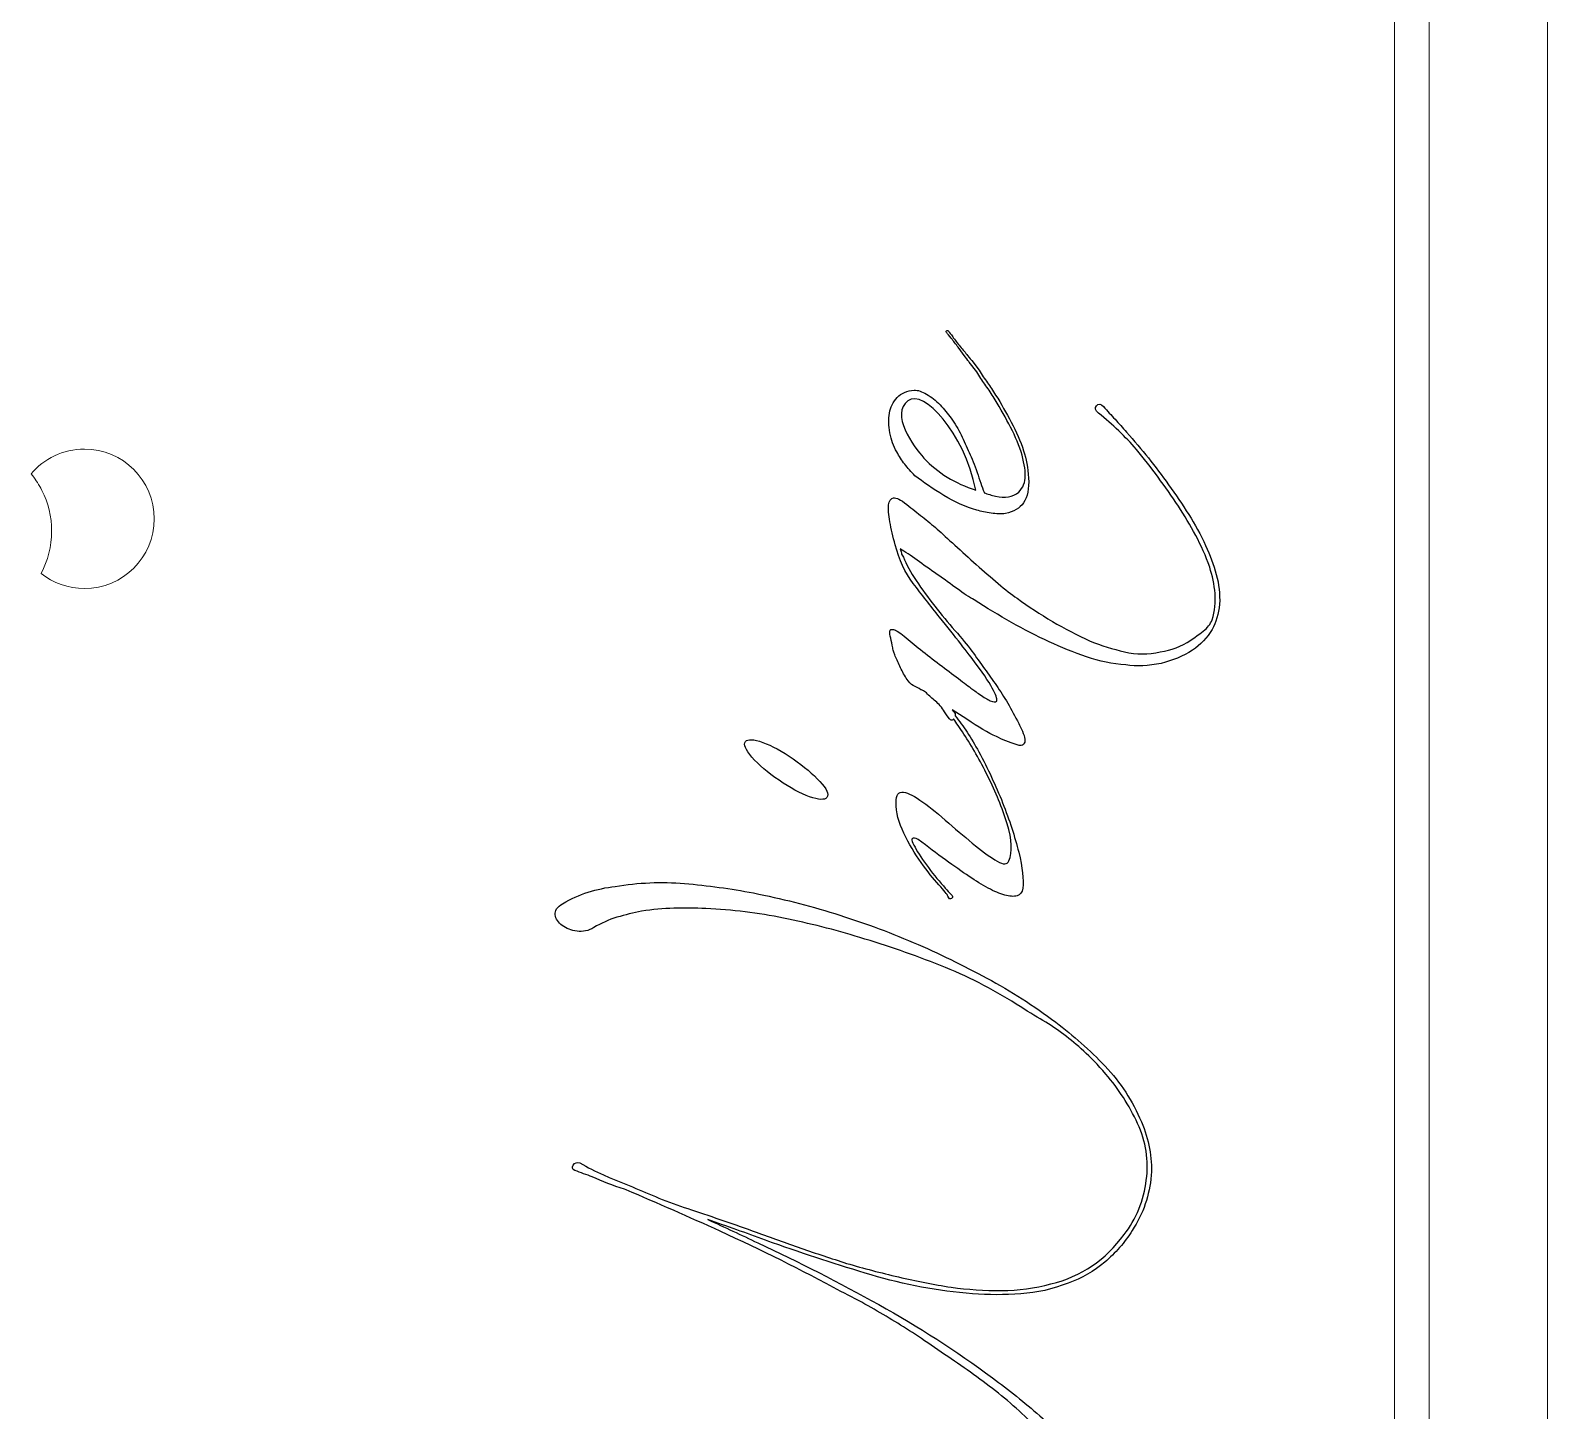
# Model space of a CAD drawing. Header units: millimetres. Extents: x -424 to 424, y -273 to 270.
# Drawn here: x 293.9 to 424, y -34.2 to 84.2 of the extents above; entities that cross this region are included whole.
import ezdxf

# ---------------------------------------------------------------- set-up
doc = ezdxf.new("R2010")
doc.units = ezdxf.units.MM
doc.header["$MEASUREMENT"] = 0
doc.layers.add('Camada 1', color=7, linetype='Continuous')

msp = doc.modelspace()

# ---------------------------------------------------------------- linework, layer by layer
at = {"layer": 'Camada 1', "color": 250, "lineweight": 20}
for points, knots in [([(346.7743, -273), (346.7743, -273), (383.8854, -273), (383.8854, -273), (383.8854, -273), (383.8854, -273), (383.8854, -270), (383.8854, -270), (383.8854, -270), (383.8854, -270), (423.9996, -270), (423.9996, -270), (423.9996, -270), (423.9996, -270), (423.9996, -255), (423.9996, -255), (423.9996, -255), (423.9996, -255), (420.9998, -255), (420.9998, -255), (420.9998, -255), (420.9998, -255), (420.9998, -211), (420.9998, -211), (420.9998, -211), (420.9998, -211), (423.9996, -211), (423.9996, -211), (423.9996, -211), (423.9996, -211), (423.9996, -196), (423.9996, -196), (423.9996, -196), (423.9996, -185.5718), (423.9996, -174.9282), (423.9996, -164.5), (423.9996, -164.5), (423.9996, -43.1748), (424, -14.0972), (424, 115.5001), (424, 115.5001), (424, 115.5001), (84, 115.5001), (84, 115.5001), (84, 115.5001), (84, -14.2483), (84, -42.8613), (84, -164.5), (84, -164.5), (84, -174.9282), (84, -185.5718), (84, -196), (84, -196), (84, -196), (84, -211), (84, -211), (84, -211), (84, -211), (86.9998, -211), (86.9998, -211), (86.9998, -211), (86.9998, -211), (86.9998, -255), (86.9998, -255), (86.9998, -255), (86.9998, -255), (84, -255), (84, -255), (84, -255), (84, -255), (84, -270), (84, -270), (84, -270), (84, -270), (124.1143, -270), (124.1143, -270), (124.1143, -270), (124.1143, -270), (124.1143, -273), (124.1143, -273), (124.1143, -273), (124.1143, -273), (161.2254, -273), (161.2254, -273), (161.2254, -273), (161.2254, -273), (161.2254, -270), (161.2254, -270), (161.2254, -270), (161.2254, -270), (198.3343, -270), (198.3343, -270), (198.3343, -270), (198.3343, -270), (198.3343, -273), (198.3343, -273), (198.3343, -273), (198.3343, -273), (235.4454, -273), (235.4454, -273), (235.4454, -273), (235.4454, -273), (235.4454, -270), (235.4454, -270), (235.4454, -270), (235.4454, -270), (272.5543, -270), (272.5543, -270), (272.5543, -270), (272.5543, -270), (272.5543, -273), (272.5543, -273), (272.5543, -273), (272.5543, -273), (309.6654, -273), (309.6654, -273), (309.6654, -273), (309.6654, -273), (309.6654, -270), (309.6654, -270), (309.6654, -270), (309.6654, -270), (346.7743, -270), (346.7743, -270), (346.7743, -270), (346.7743, -270), (346.7743, -273), (346.7743, -273)], [0, 0, 0, 0, 0.03030303, 0.03030303, 0.03030303, 0.03030303, 0.06060606, 0.06060606, 0.06060606, 0.06060606, 0.09090909, 0.09090909, 0.09090909, 0.09090909, 0.12121212, 0.12121212, 0.12121212, 0.12121212, 0.15151515, 0.15151515, 0.15151515, 0.15151515, 0.18181818, 0.18181818, 0.18181818, 0.18181818, 0.21212121, 0.21212121, 0.21212121, 0.21212121, 0.24242424, 0.24242424, 0.24242424, 0.24242424, 0.27272727, 0.27272727, 0.27272727, 0.27272727, 0.3030303, 0.3030303, 0.3030303, 0.3030303, 0.33333333, 0.33333333, 0.33333333, 0.33333333, 0.36363636, 0.36363636, 0.36363636, 0.36363636, 0.39393939, 0.39393939, 0.39393939, 0.39393939, 0.42424242, 0.42424242, 0.42424242, 0.42424242, 0.45454545, 0.45454545, 0.45454545, 0.45454545, 0.48484848, 0.48484848, 0.48484848, 0.48484848, 0.51515152, 0.51515152, 0.51515152, 0.51515152, 0.54545455, 0.54545455, 0.54545455, 0.54545455, 0.57575758, 0.57575758, 0.57575758, 0.57575758, 0.60606061, 0.60606061, 0.60606061, 0.60606061, 0.63636364, 0.63636364, 0.63636364, 0.63636364, 0.66666667, 0.66666667, 0.66666667, 0.66666667, 0.6969697, 0.6969697, 0.6969697, 0.6969697, 0.72727273, 0.72727273, 0.72727273, 0.72727273, 0.75757576, 0.75757576, 0.75757576, 0.75757576, 0.78787879, 0.78787879, 0.78787879, 0.78787879, 0.81818182, 0.81818182, 0.81818182, 0.81818182, 0.84848485, 0.84848485, 0.84848485, 0.84848485, 0.87878788, 0.87878788, 0.87878788, 0.87878788, 0.90909091, 0.90909091, 0.90909091, 0.90909091, 0.93939394, 0.93939394, 0.93939394, 0.93939394, 1, 1, 1, 1]), ([(304.4876, 42.2608), (304.4876, 45.5637), (301.8012, 48.2487), (298.5029, 48.2487), (298.5029, 48.2487), (296.6635, 48.2487), (295.0227, 47.4177), (293.9292, 46.1173), (293.9292, 46.1173), (294.2381, 45.7318), (294.5185, 45.3215), (294.7508, 44.8842), (294.7508, 44.8842), (294.7508, 44.8842), (294.8537, 44.6906), (294.8537, 44.6906), (294.8537, 44.6906), (295.4049, 43.6528), (295.6841, 42.4591), (295.6841, 41.2057), (295.6841, 41.2057), (295.6841, 39.8967), (295.3608, 38.6636), (294.7772, 37.584), (294.7772, 37.584), (295.8018, 36.7634), (297.097, 36.2796), (298.5029, 36.2796), (298.5029, 36.2796), (301.8012, 36.2796), (304.4876, 38.9622), (304.4876, 42.2608)], [0, 0, 0, 0, 0.11111111, 0.11111111, 0.11111111, 0.11111111, 0.22222222, 0.22222222, 0.22222222, 0.22222222, 0.33333333, 0.33333333, 0.33333333, 0.33333333, 0.44444444, 0.44444444, 0.44444444, 0.44444444, 0.55555556, 0.55555556, 0.55555556, 0.55555556, 0.66666667, 0.66666667, 0.66666667, 0.66666667, 0.77777778, 0.77777778, 0.77777778, 0.77777778, 1, 1, 1, 1])]:
    msp.add_open_spline(points, degree=3, knots=knots, dxfattribs=at)
at = {"layer": 'Camada 1', "color": 240, "lineweight": 20}
for points, knots in [([(305.75, 105.3501), (305.75, 105.3501), (406.3515, 105.3501), (406.3515, 105.3501), (406.3515, 105.3501), (406.432, 101.2426), (409.7425, 97.9321), (413.85, 97.8516), (413.85, 97.8516), (413.85, 97.8516), (413.85, -146.8514), (413.85, -146.8514), (413.85, -146.8514), (409.7425, -146.9319), (406.432, -150.2424), (406.3515, -154.3499), (406.3515, -154.3499), (406.3515, -154.3499), (101.6485, -154.3499), (101.6485, -154.3499), (101.6485, -154.3499), (101.568, -150.2424), (98.2575, -146.9319), (94.15, -146.8514), (94.15, -146.8514), (94.15, -146.8514), (94.15, 97.8516), (94.15, 97.8516), (94.15, 97.8516), (98.2575, 97.9321), (101.568, 101.2426), (101.6485, 105.3501), (101.6485, 105.3501), (101.6485, 105.3501), (172.25, 105.3501), (172.25, 105.3501)], [0, 0, 0, 0, 0.1, 0.1, 0.1, 0.1, 0.2, 0.2, 0.2, 0.2, 0.3, 0.3, 0.3, 0.3, 0.4, 0.4, 0.4, 0.4, 0.5, 0.5, 0.5, 0.5, 0.6, 0.6, 0.6, 0.6, 0.7, 0.7, 0.7, 0.7, 0.8, 0.8, 0.8, 0.8, 1, 1, 1, 1]), ([(410.85, 95.3266), (410.85, 95.3266), (410.85, -144.3264), (410.85, -144.3264), (410.85, -144.3264), (407.4936, -145.3656), (404.8657, -147.9935), (403.8265, -151.3499), (403.8265, -151.3499), (403.8265, -151.3499), (104.1735, -151.3499), (104.1735, -151.3499), (104.1735, -151.3499), (103.1343, -147.9935), (100.5064, -145.3656), (97.15, -144.3264), (97.15, -144.3264), (97.15, -144.3264), (97.15, 95.3266), (97.15, 95.3266), (97.15, 95.3266), (100.5064, 96.3658), (103.1343, 98.9937), (104.1735, 102.3501), (104.1735, 102.3501), (104.1735, 102.3501), (403.8265, 102.3501), (403.8265, 102.3501), (403.8265, 102.3501), (404.8657, 98.9937), (407.4936, 96.3658), (410.85, 95.3266)], [0, 0, 0, 0, 0.11111111, 0.11111111, 0.11111111, 0.11111111, 0.22222222, 0.22222222, 0.22222222, 0.22222222, 0.33333333, 0.33333333, 0.33333333, 0.33333333, 0.44444444, 0.44444444, 0.44444444, 0.44444444, 0.55555556, 0.55555556, 0.55555556, 0.55555556, 0.66666667, 0.66666667, 0.66666667, 0.66666667, 0.77777778, 0.77777778, 0.77777778, 0.77777778, 1, 1, 1, 1])]:
    msp.add_open_spline(points, degree=3, knots=knots, dxfattribs=at)
at = {"layer": 'Camada 1', "color": 114}
for points, knots in [([(371.8868, 52.0359), (371.5338, 52.4124), (371.1454, 52.7185), (370.7217, 52.9538), (370.7217, 52.9538), (370.3452, 53.1892), (369.9921, 53.3069), (369.6627, 53.3069), (369.6627, 53.3069), (369.0507, 53.2598), (368.5682, 53.0479), (368.2152, 52.6714), (368.2152, 52.6714), (367.8622, 52.2947), (367.6386, 51.8476), (367.5444, 51.3298), (367.5444, 51.3298), (367.4502, 50.8119), (367.462, 50.2471), (367.5797, 49.6352), (367.5797, 49.6352), (367.6974, 49.0232), (367.8974, 48.4819), (368.1799, 48.0112), (368.1799, 48.0112), (368.3682, 47.6346), (368.5917, 47.2816), (368.8506, 46.952), (368.8506, 46.952), (369.1096, 46.6226), (369.4037, 46.2931), (369.7333, 45.9636), (369.7333, 45.9636), (370.4394, 45.3987), (371.2631, 44.8339), (372.2045, 44.269), (372.2045, 44.269), (373.1459, 43.7042), (374.0874, 43.2805), (375.0288, 42.9981), (375.0288, 42.9981), (375.4054, 42.9039), (375.8173, 42.8215), (376.2644, 42.7509), (376.2644, 42.7509), (376.7117, 42.6803), (377.1235, 42.6685), (377.5002, 42.7156), (377.5002, 42.7156), (378.2061, 42.8569), (378.724, 43.1628), (379.0535, 43.6336), (379.0535, 43.6336), (379.383, 44.1513), (379.5242, 44.8574), (379.4771, 45.7517), (379.4771, 45.7517), (379.4301, 46.6461), (379.2889, 47.4228), (379.0535, 48.0819), (379.0535, 48.0819), (378.7711, 48.9291), (378.418, 49.7529), (377.9944, 50.5531), (377.9944, 50.5531), (377.5707, 51.3534), (377.1235, 52.13), (376.6528, 52.8831), (376.6528, 52.8831), (376.4174, 53.2598), (376.1821, 53.6128), (375.9467, 53.9423), (375.9467, 53.9423), (375.7113, 54.2718), (375.4761, 54.6249), (375.2407, 55.0014), (375.2407, 55.0014), (375.2407, 55.0014), (374.6052, 55.8487), (374.6052, 55.8487), (374.6052, 55.8487), (374.5581, 55.8958), (374.4404, 56.0369), (374.2522, 56.2723), (374.2522, 56.2723), (374.0639, 56.5077), (373.852, 56.7666), (373.6167, 57.0491), (373.6167, 57.0491), (373.3813, 57.3314), (373.1695, 57.6021), (372.9813, 57.861), (372.9813, 57.861), (372.7929, 58.1199), (372.6752, 58.2729), (372.6282, 58.32), (372.6282, 58.32), (372.5811, 58.4142), (372.5222, 58.4377), (372.4516, 58.3906), (372.4516, 58.3906), (372.3811, 58.3435), (372.3928, 58.2729), (372.4869, 58.1788), (372.4869, 58.1788), (372.534, 58.1317), (372.6517, 57.9904), (372.84, 57.7551), (372.84, 57.7551), (373.0282, 57.5197), (373.2283, 57.2608), (373.4402, 56.9784), (373.4402, 56.9784), (373.4402, 56.9784), (374.0403, 56.1664), (374.0403, 56.1664), (374.0403, 56.1664), (374.2287, 55.9076), (374.3462, 55.7546), (374.3933, 55.7075), (374.3933, 55.7075), (374.3933, 55.7075), (375.0288, 54.8602), (375.0288, 54.8602), (375.0288, 54.8602), (375.2642, 54.4836), (375.4996, 54.1305), (375.7349, 53.8011), (375.7349, 53.8011), (375.9703, 53.4715), (376.2057, 53.1185), (376.441, 52.7419), (376.441, 52.7419), (376.9117, 51.9888), (377.3589, 51.2121), (377.7825, 50.4119), (377.7825, 50.4119), (378.2061, 49.6116), (378.5592, 48.8115), (378.8416, 48.0112), (378.8416, 48.0112), (379.077, 47.211), (379.1947, 46.5284), (379.1947, 45.9636), (379.1947, 45.9636), (379.1947, 45.3987), (379.0064, 44.928), (378.6299, 44.5514), (378.6299, 44.5514), (378.1121, 44.1278), (377.4531, 44.0101), (376.6528, 44.1984), (376.6528, 44.1984), (376.3093, 44.2793), (375.9788, 44.3818), (375.6612, 44.506), (375.6612, 44.506), (375.6612, 44.506), (375.6643, 44.5514), (375.6643, 44.5514), (375.6643, 44.5514), (375.4761, 45.0221), (375.276, 45.5871), (375.0641, 46.2461), (375.0641, 46.2461), (374.8524, 46.9051), (374.6287, 47.4699), (374.3933, 47.9406), (374.3933, 47.9406), (374.158, 48.4584), (373.9226, 48.9644), (373.6872, 49.4587), (373.6872, 49.4587), (373.4519, 49.953), (373.1695, 50.4354), (372.84, 50.9061), (372.84, 50.9061), (372.5575, 51.2827), (372.2399, 51.6593), (371.8868, 52.0359)], [0, 0, 0, 0, 0.02173913, 0.02173913, 0.02173913, 0.02173913, 0.04347826, 0.04347826, 0.04347826, 0.04347826, 0.06521739, 0.06521739, 0.06521739, 0.06521739, 0.08695652, 0.08695652, 0.08695652, 0.08695652, 0.10869565, 0.10869565, 0.10869565, 0.10869565, 0.13043478, 0.13043478, 0.13043478, 0.13043478, 0.15217391, 0.15217391, 0.15217391, 0.15217391, 0.17391304, 0.17391304, 0.17391304, 0.17391304, 0.19565217, 0.19565217, 0.19565217, 0.19565217, 0.2173913, 0.2173913, 0.2173913, 0.2173913, 0.23913043, 0.23913043, 0.23913043, 0.23913043, 0.26086957, 0.26086957, 0.26086957, 0.26086957, 0.2826087, 0.2826087, 0.2826087, 0.2826087, 0.30434783, 0.30434783, 0.30434783, 0.30434783, 0.32608696, 0.32608696, 0.32608696, 0.32608696, 0.34782609, 0.34782609, 0.34782609, 0.34782609, 0.36956522, 0.36956522, 0.36956522, 0.36956522, 0.39130435, 0.39130435, 0.39130435, 0.39130435, 0.41304348, 0.41304348, 0.41304348, 0.41304348, 0.43478261, 0.43478261, 0.43478261, 0.43478261, 0.45652174, 0.45652174, 0.45652174, 0.45652174, 0.47826087, 0.47826087, 0.47826087, 0.47826087, 0.5, 0.5, 0.5, 0.5, 0.52173913, 0.52173913, 0.52173913, 0.52173913, 0.54347826, 0.54347826, 0.54347826, 0.54347826, 0.56521739, 0.56521739, 0.56521739, 0.56521739, 0.58695652, 0.58695652, 0.58695652, 0.58695652, 0.60869565, 0.60869565, 0.60869565, 0.60869565, 0.63043478, 0.63043478, 0.63043478, 0.63043478, 0.65217391, 0.65217391, 0.65217391, 0.65217391, 0.67391304, 0.67391304, 0.67391304, 0.67391304, 0.69565217, 0.69565217, 0.69565217, 0.69565217, 0.7173913, 0.7173913, 0.7173913, 0.7173913, 0.73913043, 0.73913043, 0.73913043, 0.73913043, 0.76086957, 0.76086957, 0.76086957, 0.76086957, 0.7826087, 0.7826087, 0.7826087, 0.7826087, 0.80434783, 0.80434783, 0.80434783, 0.80434783, 0.82608696, 0.82608696, 0.82608696, 0.82608696, 0.84782609, 0.84782609, 0.84782609, 0.84782609, 0.86956522, 0.86956522, 0.86956522, 0.86956522, 0.89130435, 0.89130435, 0.89130435, 0.89130435, 0.91304348, 0.91304348, 0.91304348, 0.91304348, 0.93478261, 0.93478261, 0.93478261, 0.93478261, 0.95652174, 0.95652174, 0.95652174, 0.95652174, 1, 1, 1, 1]), ([(374.9643, 44.7244), (373.1526, 45.3003), (371.6639, 46.2186), (370.4982, 47.4792), (370.4982, 47.4792), (369.5704, 48.4826), (367.6072, 51.2755), (369.1277, 52.3923), (369.1277, 52.3923), (370.4879, 53.3911), (373.9052, 49.7334), (374.9643, 44.7244)], [0, 0, 0, 0, 0.25, 0.25, 0.25, 0.25, 0.5, 0.5, 0.5, 0.5, 1, 1, 1, 1]), ([(372.6282, 16.167), (371.8279, 16.8731), (371.0866, 17.4733), (370.4041, 17.9675), (370.4041, 17.9675), (369.7215, 18.4618), (369.1684, 18.7442), (368.7447, 18.8148), (368.7447, 18.8148), (368.3211, 18.8854), (368.1092, 18.5912), (368.1092, 17.9322), (368.1092, 17.9322), (368.1092, 17.085), (368.3329, 16.2023), (368.78, 15.2845), (368.78, 15.2845), (369.2272, 14.3665), (369.7215, 13.531), (370.2628, 12.7778), (370.2628, 12.7778), (370.8041, 12.0247), (371.3101, 11.3893), (371.7808, 10.8714), (371.7808, 10.8714), (372.2516, 10.3536), (372.5105, 10.0242), (372.5575, 9.8829), (372.5575, 9.8829), (372.6517, 9.6475), (372.7576, 9.5887), (372.8753, 9.7064), (372.8753, 9.7064), (372.993, 9.8241), (372.9813, 9.93), (372.84, 10.0242), (372.84, 10.0242), (372.7929, 10.0712), (372.5105, 10.3889), (371.9927, 10.9773), (371.9927, 10.9773), (371.4749, 11.5657), (370.9925, 12.1776), (370.5452, 12.8131), (370.5452, 12.8131), (370.098, 13.4486), (369.7686, 13.99), (369.5567, 14.4371), (369.5567, 14.4371), (369.3449, 14.8843), (369.4979, 14.9902), (370.0157, 14.7548), (370.0157, 14.7548), (371.6632, 13.4839), (373.1224, 12.4248), (374.3933, 11.5775), (374.3933, 11.5775), (374.9582, 11.2009), (375.4996, 10.8714), (376.0174, 10.589), (376.0174, 10.589), (376.5351, 10.3065), (377.0058, 10.1066), (377.4295, 9.9889), (377.4295, 9.9889), (377.8532, 9.8712), (378.2061, 9.8476), (378.4886, 9.9182), (378.4886, 9.9182), (378.7711, 9.9889), (378.9358, 10.2124), (378.9829, 10.589), (378.9829, 10.589), (379.077, 11.2951), (378.9593, 12.3189), (378.6299, 13.6604), (378.6299, 13.6604), (378.3003, 15.002), (377.8414, 16.4142), (377.253, 17.897), (377.253, 17.897), (376.6646, 19.3797), (375.9821, 20.8389), (375.2053, 22.2746), (375.2053, 22.2746), (374.5549, 23.4768), (373.8797, 24.5059), (373.1798, 25.3616), (373.1798, 25.3616), (373.1886, 25.4203), (373.193, 25.4858), (373.193, 25.5578), (373.193, 25.5578), (373.193, 25.5578), (372.938, 25.8877), (372.938, 25.8877), (372.938, 25.8877), (372.938, 25.8877), (374.1816, 25.0636), (374.1816, 25.0636), (374.1816, 25.0636), (375.17, 24.4046), (376.0174, 23.9103), (376.7235, 23.5808), (376.7235, 23.5808), (377.1941, 23.3455), (377.7825, 23.1101), (378.4886, 22.8748), (378.4886, 22.8748), (378.7711, 22.7806), (378.9593, 22.7924), (379.0535, 22.91), (379.0535, 22.91), (379.1476, 23.0277), (379.1829, 23.1807), (379.1594, 23.369), (379.1594, 23.369), (379.1359, 23.5572), (379.0652, 23.7809), (378.9475, 24.0398), (378.9475, 24.0398), (378.8298, 24.2986), (378.724, 24.5223), (378.6299, 24.7106), (378.6299, 24.7106), (378.0179, 25.9345), (377.3825, 27.0171), (376.7235, 27.9586), (376.7235, 27.9586), (376.0644, 28.8999), (375.3584, 29.8885), (374.6052, 30.9241), (374.6052, 30.9241), (374.2287, 31.4418), (373.7461, 32.0302), (373.1577, 32.6892), (373.1577, 32.6892), (372.5693, 33.3482), (371.9927, 34.0426), (371.4278, 34.7722), (371.4278, 34.7722), (370.863, 35.5018), (370.3334, 36.2314), (369.8391, 36.9611), (369.8391, 36.9611), (369.3449, 37.6906), (368.9801, 38.3614), (368.7447, 38.9733), (368.7447, 38.9733), (368.6506, 39.0675), (368.5917, 39.1852), (368.5682, 39.3264), (368.5682, 39.3264), (368.5446, 39.4676), (368.5094, 39.5852), (368.4623, 39.6794), (368.4623, 39.6794), (368.886, 39.4441), (369.3684, 39.1263), (369.9097, 38.7262), (369.9097, 38.7262), (370.4511, 38.3261), (371.0278, 37.9142), (371.6397, 37.4906), (371.6397, 37.4906), (372.2516, 37.0669), (372.8282, 36.6551), (373.3696, 36.255), (373.3696, 36.255), (373.9109, 35.8548), (374.3933, 35.5371), (374.817, 35.3017), (374.817, 35.3017), (376.9352, 33.9366), (379.077, 32.7363), (381.2424, 31.7008), (381.2424, 31.7008), (382.2779, 31.23), (383.3488, 30.8064), (384.455, 30.4298), (384.455, 30.4298), (385.5612, 30.0532), (386.6791, 29.8179), (387.8088, 29.7237), (387.8088, 29.7237), (388.7503, 29.5825), (389.7623, 29.6296), (390.845, 29.865), (390.845, 29.865), (391.8335, 30.1003), (392.7279, 30.4769), (393.5282, 30.9947), (393.5282, 30.9947), (394.2341, 31.4654), (394.7991, 32.0538), (395.2227, 32.7598), (395.2227, 32.7598), (395.5522, 33.3718), (395.764, 34.1014), (395.8582, 34.9487), (395.8582, 34.9487), (395.9053, 35.796), (395.8111, 36.6433), (395.5757, 37.4906), (395.5757, 37.4906), (395.3404, 38.3378), (395.0344, 39.1616), (394.6579, 39.9619), (394.6579, 39.9619), (394.2341, 40.9033), (393.7517, 41.7977), (393.2104, 42.645), (393.2104, 42.645), (392.6691, 43.4922), (392.0924, 44.3395), (391.4805, 45.1869), (391.4805, 45.1869), (390.9157, 45.9871), (390.339, 46.752), (389.7505, 47.4816), (389.7505, 47.4816), (389.1621, 48.2112), (388.5384, 48.9526), (387.8794, 49.7058), (387.8794, 49.7058), (387.55, 50.0823), (387.2204, 50.4472), (386.891, 50.8002), (386.891, 50.8002), (386.5614, 51.1532), (386.232, 51.518), (385.9024, 51.8946), (385.9024, 51.8946), (385.6671, 52.13), (385.467, 52.1535), (385.3022, 51.9652), (385.3022, 51.9652), (385.1376, 51.7769), (385.1964, 51.5651), (385.4788, 51.3297), (385.4788, 51.3297), (386.7027, 50.3413), (387.7854, 49.3056), (388.7268, 48.223), (388.7268, 48.223), (389.9977, 46.6696), (391.198, 45.0456), (392.3277, 43.3511), (392.3277, 43.3511), (392.8456, 42.5508), (393.3398, 41.7153), (393.8105, 40.8445), (393.8105, 40.8445), (394.2812, 39.9736), (394.6814, 39.0675), (395.0108, 38.1261), (395.0108, 38.1261), (395.2462, 37.3729), (395.3993, 36.6197), (395.4699, 35.8666), (395.4699, 35.8666), (395.5404, 35.1134), (395.4581, 34.3603), (395.2227, 33.6072), (395.2227, 33.6072), (395.0815, 33.2305), (394.8226, 32.9011), (394.446, 32.6186), (394.446, 32.6186), (394.0695, 32.3362), (393.7164, 32.0773), (393.3869, 31.842), (393.3869, 31.842), (392.5867, 31.3241), (391.7158, 30.9947), (390.7744, 30.8534), (390.7744, 30.8534), (389.7388, 30.618), (388.715, 30.618), (387.703, 30.8534), (387.703, 30.8534), (386.6909, 31.0888), (385.7142, 31.3947), (384.7727, 31.7714), (384.7727, 31.7714), (383.643, 32.2892), (382.5604, 32.854), (381.5247, 33.4659), (381.5247, 33.4659), (380.4892, 34.0779), (379.4771, 34.7369), (378.4886, 35.443), (378.4886, 35.443), (378.0179, 35.7724), (377.4766, 36.1961), (376.8647, 36.7139), (376.8647, 36.7139), (376.2527, 37.2317), (375.629, 37.773), (374.9935, 38.3378), (374.9935, 38.3378), (374.358, 38.9028), (373.7461, 39.4559), (373.1577, 39.9972), (373.1577, 39.9972), (372.5693, 40.5385), (372.0633, 40.9974), (371.6397, 41.3741), (371.6397, 41.3741), (371.216, 41.7506), (370.7924, 42.1037), (370.3688, 42.4331), (370.3688, 42.4331), (369.945, 42.7627), (369.4979, 43.1157), (369.0272, 43.4922), (369.0272, 43.4922), (368.5094, 43.9159), (368.1328, 44.1041), (367.8974, 44.0572), (367.8974, 44.0572), (367.6621, 44.0101), (367.5209, 43.81), (367.4738, 43.4569), (367.4738, 43.4569), (367.4267, 43.1039), (367.462, 42.6215), (367.5797, 42.0095), (367.5797, 42.0095), (367.6974, 41.3976), (367.8504, 40.7386), (368.0386, 40.0325), (368.0386, 40.0325), (368.3682, 38.7616), (368.886, 37.6553), (369.592, 36.7139), (369.592, 36.7139), (370.2981, 35.7724), (371.0513, 34.8075), (371.8514, 33.8189), (371.8514, 33.8189), (373.2165, 32.1244), (374.264, 30.7828), (374.9935, 29.7944), (374.9935, 29.7944), (375.7231, 28.8058), (376.2175, 28.0526), (376.4763, 27.5348), (376.4763, 27.5348), (376.7352, 27.0171), (376.8176, 26.7112), (376.7235, 26.617), (376.7235, 26.617), (376.6293, 26.5228), (376.4527, 26.5346), (376.1939, 26.6523), (376.1939, 26.6523), (375.935, 26.7699), (375.6407, 26.9465), (375.3113, 27.1819), (375.3113, 27.1819), (374.9817, 27.4171), (374.7229, 27.6055), (374.5346, 27.7467), (374.5346, 27.7467), (374.2051, 27.9821), (373.7814, 28.2998), (373.2636, 28.6999), (373.2636, 28.6999), (372.7459, 29.1), (372.2045, 29.5119), (371.6397, 29.9356), (371.6397, 29.9356), (371.0748, 30.3592), (370.5334, 30.7828), (370.0157, 31.2065), (370.0157, 31.2065), (370.0157, 31.2065), (368.8153, 32.195), (368.8153, 32.195), (368.8153, 32.195), (368.3917, 32.5244), (368.0857, 32.7128), (367.8974, 32.7598), (367.8974, 32.7598), (367.7092, 32.8069), (367.6032, 32.7598), (367.5797, 32.6186), (367.5797, 32.6186), (367.5562, 32.4775), (367.5797, 32.2774), (367.6503, 32.0184), (367.6503, 32.0184), (367.7209, 31.7596), (367.7798, 31.4889), (367.8269, 31.2065), (367.8269, 31.2065), (367.8269, 31.1124), (367.8857, 30.9123), (368.0033, 30.6063), (368.0033, 30.6063), (368.121, 30.3004), (368.2623, 29.9708), (368.427, 29.6178), (368.427, 29.6178), (368.5917, 29.2648), (368.78, 28.9235), (368.9919, 28.594), (368.9919, 28.594), (369.2036, 28.2645), (369.4037, 28.0526), (369.592, 27.9586), (369.592, 27.9586), (369.8273, 27.8644), (370.0392, 27.7467), (370.2275, 27.6055), (370.2275, 27.6055), (370.3028, 27.5753), (370.378, 27.5417), (370.4532, 27.5043), (370.4532, 27.5043), (370.4532, 27.5043), (370.7217, 27.3231), (370.7217, 27.3231), (370.7217, 27.3231), (370.9571, 27.0877), (371.216, 26.8523), (371.4985, 26.617), (371.4985, 26.617), (371.7808, 26.3816), (372.0398, 26.0757), (372.2752, 25.6991), (372.2752, 25.6991), (372.5105, 25.3225), (372.6752, 25.0989), (372.7694, 25.0283), (372.7694, 25.0283), (372.8636, 24.9577), (372.9577, 24.9694), (373.0518, 25.0636), (373.0518, 25.0636), (373.0518, 25.0636), (373.0545, 25.0663), (373.0545, 25.0663), (373.0545, 25.0663), (373.2778, 24.7686), (373.5711, 24.344), (373.9344, 23.7926), (373.9344, 23.7926), (374.617, 22.7571), (375.2995, 21.5568), (375.9821, 20.1917), (375.9821, 20.1917), (376.6646, 18.8266), (377.2177, 17.4615), (377.6413, 16.0964), (377.6413, 16.0964), (378.065, 14.7313), (378.1121, 13.6722), (377.7825, 12.919), (377.7825, 12.919), (377.6413, 12.5896), (377.3118, 12.5778), (376.7941, 12.8837), (376.7941, 12.8837), (376.2762, 13.1897), (375.6525, 13.6369), (374.923, 14.2253), (374.923, 14.2253), (374.1933, 14.8137), (373.4284, 15.4609), (372.6282, 16.167)], [0, 0, 0, 0, 0.00840336, 0.00840336, 0.00840336, 0.00840336, 0.01680672, 0.01680672, 0.01680672, 0.01680672, 0.02521008, 0.02521008, 0.02521008, 0.02521008, 0.03361345, 0.03361345, 0.03361345, 0.03361345, 0.04201681, 0.04201681, 0.04201681, 0.04201681, 0.05042017, 0.05042017, 0.05042017, 0.05042017, 0.05882353, 0.05882353, 0.05882353, 0.05882353, 0.06722689, 0.06722689, 0.06722689, 0.06722689, 0.07563025, 0.07563025, 0.07563025, 0.07563025, 0.08403361, 0.08403361, 0.08403361, 0.08403361, 0.09243697, 0.09243697, 0.09243697, 0.09243697, 0.10084034, 0.10084034, 0.10084034, 0.10084034, 0.1092437, 0.1092437, 0.1092437, 0.1092437, 0.11764706, 0.11764706, 0.11764706, 0.11764706, 0.12605042, 0.12605042, 0.12605042, 0.12605042, 0.13445378, 0.13445378, 0.13445378, 0.13445378, 0.14285714, 0.14285714, 0.14285714, 0.14285714, 0.1512605, 0.1512605, 0.1512605, 0.1512605, 0.15966387, 0.15966387, 0.15966387, 0.15966387, 0.16806723, 0.16806723, 0.16806723, 0.16806723, 0.17647059, 0.17647059, 0.17647059, 0.17647059, 0.18487395, 0.18487395, 0.18487395, 0.18487395, 0.19327731, 0.19327731, 0.19327731, 0.19327731, 0.20168067, 0.20168067, 0.20168067, 0.20168067, 0.21008403, 0.21008403, 0.21008403, 0.21008403, 0.21848739, 0.21848739, 0.21848739, 0.21848739, 0.22689076, 0.22689076, 0.22689076, 0.22689076, 0.23529412, 0.23529412, 0.23529412, 0.23529412, 0.24369748, 0.24369748, 0.24369748, 0.24369748, 0.25210084, 0.25210084, 0.25210084, 0.25210084, 0.2605042, 0.2605042, 0.2605042, 0.2605042, 0.26890756, 0.26890756, 0.26890756, 0.26890756, 0.27731092, 0.27731092, 0.27731092, 0.27731092, 0.28571429, 0.28571429, 0.28571429, 0.28571429, 0.29411765, 0.29411765, 0.29411765, 0.29411765, 0.30252101, 0.30252101, 0.30252101, 0.30252101, 0.31092437, 0.31092437, 0.31092437, 0.31092437, 0.31932773, 0.31932773, 0.31932773, 0.31932773, 0.32773109, 0.32773109, 0.32773109, 0.32773109, 0.33613445, 0.33613445, 0.33613445, 0.33613445, 0.34453782, 0.34453782, 0.34453782, 0.34453782, 0.35294118, 0.35294118, 0.35294118, 0.35294118, 0.36134454, 0.36134454, 0.36134454, 0.36134454, 0.3697479, 0.3697479, 0.3697479, 0.3697479, 0.37815126, 0.37815126, 0.37815126, 0.37815126, 0.38655462, 0.38655462, 0.38655462, 0.38655462, 0.39495798, 0.39495798, 0.39495798, 0.39495798, 0.40336134, 0.40336134, 0.40336134, 0.40336134, 0.41176471, 0.41176471, 0.41176471, 0.41176471, 0.42016807, 0.42016807, 0.42016807, 0.42016807, 0.42857143, 0.42857143, 0.42857143, 0.42857143, 0.43697479, 0.43697479, 0.43697479, 0.43697479, 0.44537815, 0.44537815, 0.44537815, 0.44537815, 0.45378151, 0.45378151, 0.45378151, 0.45378151, 0.46218487, 0.46218487, 0.46218487, 0.46218487, 0.47058824, 0.47058824, 0.47058824, 0.47058824, 0.4789916, 0.4789916, 0.4789916, 0.4789916, 0.48739496, 0.48739496, 0.48739496, 0.48739496, 0.49579832, 0.49579832, 0.49579832, 0.49579832, 0.50420168, 0.50420168, 0.50420168, 0.50420168, 0.51260504, 0.51260504, 0.51260504, 0.51260504, 0.5210084, 0.5210084, 0.5210084, 0.5210084, 0.52941176, 0.52941176, 0.52941176, 0.52941176, 0.53781513, 0.53781513, 0.53781513, 0.53781513, 0.54621849, 0.54621849, 0.54621849, 0.54621849, 0.55462185, 0.55462185, 0.55462185, 0.55462185, 0.56302521, 0.56302521, 0.56302521, 0.56302521, 0.57142857, 0.57142857, 0.57142857, 0.57142857, 0.57983193, 0.57983193, 0.57983193, 0.57983193, 0.58823529, 0.58823529, 0.58823529, 0.58823529, 0.59663866, 0.59663866, 0.59663866, 0.59663866, 0.60504202, 0.60504202, 0.60504202, 0.60504202, 0.61344538, 0.61344538, 0.61344538, 0.61344538, 0.62184874, 0.62184874, 0.62184874, 0.62184874, 0.6302521, 0.6302521, 0.6302521, 0.6302521, 0.63865546, 0.63865546, 0.63865546, 0.63865546, 0.64705882, 0.64705882, 0.64705882, 0.64705882, 0.65546218, 0.65546218, 0.65546218, 0.65546218, 0.66386555, 0.66386555, 0.66386555, 0.66386555, 0.67226891, 0.67226891, 0.67226891, 0.67226891, 0.68067227, 0.68067227, 0.68067227, 0.68067227, 0.68907563, 0.68907563, 0.68907563, 0.68907563, 0.69747899, 0.69747899, 0.69747899, 0.69747899, 0.70588235, 0.70588235, 0.70588235, 0.70588235, 0.71428571, 0.71428571, 0.71428571, 0.71428571, 0.72268908, 0.72268908, 0.72268908, 0.72268908, 0.73109244, 0.73109244, 0.73109244, 0.73109244, 0.7394958, 0.7394958, 0.7394958, 0.7394958, 0.74789916, 0.74789916, 0.74789916, 0.74789916, 0.75630252, 0.75630252, 0.75630252, 0.75630252, 0.76470588, 0.76470588, 0.76470588, 0.76470588, 0.77310924, 0.77310924, 0.77310924, 0.77310924, 0.78151261, 0.78151261, 0.78151261, 0.78151261, 0.78991597, 0.78991597, 0.78991597, 0.78991597, 0.79831933, 0.79831933, 0.79831933, 0.79831933, 0.80672269, 0.80672269, 0.80672269, 0.80672269, 0.81512605, 0.81512605, 0.81512605, 0.81512605, 0.82352941, 0.82352941, 0.82352941, 0.82352941, 0.83193277, 0.83193277, 0.83193277, 0.83193277, 0.84033613, 0.84033613, 0.84033613, 0.84033613, 0.8487395, 0.8487395, 0.8487395, 0.8487395, 0.85714286, 0.85714286, 0.85714286, 0.85714286, 0.86554622, 0.86554622, 0.86554622, 0.86554622, 0.87394958, 0.87394958, 0.87394958, 0.87394958, 0.88235294, 0.88235294, 0.88235294, 0.88235294, 0.8907563, 0.8907563, 0.8907563, 0.8907563, 0.89915966, 0.89915966, 0.89915966, 0.89915966, 0.90756303, 0.90756303, 0.90756303, 0.90756303, 0.91596639, 0.91596639, 0.91596639, 0.91596639, 0.92436975, 0.92436975, 0.92436975, 0.92436975, 0.93277311, 0.93277311, 0.93277311, 0.93277311, 0.94117647, 0.94117647, 0.94117647, 0.94117647, 0.94957983, 0.94957983, 0.94957983, 0.94957983, 0.95798319, 0.95798319, 0.95798319, 0.95798319, 0.96638655, 0.96638655, 0.96638655, 0.96638655, 0.97478992, 0.97478992, 0.97478992, 0.97478992, 0.98319328, 0.98319328, 0.98319328, 0.98319328, 1, 1, 1, 1]), ([(361.578, 19.7328), (360.9896, 20.3682), (360.2247, 21.0155), (359.2833, 21.6745), (359.2833, 21.6745), (358.3418, 22.3335), (357.471, 22.8042), (356.6708, 23.0866), (356.6708, 23.0866), (355.8705, 23.369), (355.3763, 23.3926), (355.188, 23.1572), (355.188, 23.1572), (354.9998, 22.9219), (355.188, 22.4746), (355.7528, 21.8156), (355.7528, 21.8156), (356.3178, 21.1566), (357.0944, 20.4976), (358.083, 19.8386), (358.083, 19.8386), (359.0243, 19.1797), (359.8952, 18.7089), (360.6955, 18.4265), (360.6955, 18.4265), (361.4956, 18.144), (361.9899, 18.1205), (362.1782, 18.3559), (362.1782, 18.3559), (362.3665, 18.6383), (362.1664, 19.0973), (361.578, 19.7328)], [0, 0, 0, 0, 0.11111111, 0.11111111, 0.11111111, 0.11111111, 0.22222222, 0.22222222, 0.22222222, 0.22222222, 0.33333333, 0.33333333, 0.33333333, 0.33333333, 0.44444444, 0.44444444, 0.44444444, 0.44444444, 0.55555556, 0.55555556, 0.55555556, 0.55555556, 0.66666667, 0.66666667, 0.66666667, 0.66666667, 0.77777778, 0.77777778, 0.77777778, 0.77777778, 1, 1, 1, 1]), ([(386.2908, -42.3668), (385.6553, -40.9077), (384.8904, -39.5897), (383.996, -38.4128), (383.996, -38.4128), (382.9134, -37.0478), (381.7248, -35.8004), (380.4303, -34.6706), (380.4303, -34.6706), (379.1359, -33.5409), (377.7825, -32.4583), (376.3704, -31.4226), (376.3704, -31.4226), (373.2636, -29.1161), (370.0157, -27.0214), (366.6264, -25.1385), (366.6264, -25.1385), (363.2373, -23.2557), (359.7775, -21.4905), (356.2472, -19.8429), (356.2472, -19.8429), (354.8338, -19.1663), (353.4107, -18.5041), (351.9781, -17.8562), (351.9781, -17.8562), (351.9781, -17.8562), (352.6108, -18.0778), (352.6108, -18.0778), (352.6108, -18.0778), (354.2348, -18.6426), (355.8705, -19.231), (357.5181, -19.8429), (357.5181, -19.8429), (360.3424, -20.8315), (363.1667, -21.7493), (365.991, -22.5967), (365.991, -22.5967), (368.8153, -23.444), (371.7103, -23.9853), (374.6758, -24.2207), (374.6758, -24.2207), (376.0409, -24.3148), (377.4178, -24.3148), (378.8063, -24.2207), (378.8063, -24.2207), (380.1949, -24.1265), (381.5483, -23.8205), (382.8663, -23.3028), (382.8663, -23.3028), (384.0431, -22.8791), (385.0905, -22.279), (386.0083, -21.5023), (386.0083, -21.5023), (386.9263, -20.7256), (387.7148, -19.8194), (388.3738, -18.7838), (388.3738, -18.7838), (389.3152, -17.3246), (389.8565, -15.7477), (389.9977, -14.0531), (389.9977, -14.0531), (390.0919, -12.4998), (389.8094, -10.9699), (389.1504, -9.4637), (389.1504, -9.4637), (388.3973, -7.6748), (387.3617, -6.0862), (386.0436, -4.6976), (386.0436, -4.6976), (384.7256, -3.3089), (383.3134, -2.0498), (381.8072, -0.9201), (381.8072, -0.9201), (379.9243, 0.4921), (377.9591, 1.7513), (375.9114, 2.8574), (375.9114, 2.8574), (373.8638, 3.9637), (371.7573, 4.9875), (369.592, 5.9289), (369.592, 5.9289), (367.3796, 6.8704), (365.132, 7.6941), (362.8489, 8.4002), (362.8489, 8.4002), (360.566, 9.1063), (358.2477, 9.6947), (355.8941, 10.1654), (355.8941, 10.1654), (353.9171, 10.5419), (351.94, 10.8126), (349.963, 10.9774), (349.963, 10.9774), (347.9861, 11.1421), (346.009, 11.0597), (344.032, 10.7303), (344.032, 10.7303), (343.2318, 10.6361), (342.4551, 10.4713), (341.7019, 10.236), (341.7019, 10.236), (340.9487, 10.0006), (340.2192, 9.6712), (339.5131, 9.2475), (339.5131, 9.2475), (339.0423, 8.9651), (338.8306, 8.6473), (338.8776, 8.2943), (338.8776, 8.2943), (338.9247, 7.9412), (339.1247, 7.6353), (339.4778, 7.3764), (339.4778, 7.3764), (339.8308, 7.1175), (340.2545, 6.9527), (340.7487, 6.8821), (340.7487, 6.8821), (341.243, 6.8115), (341.7254, 6.9174), (342.1962, 7.1999), (342.1962, 7.1999), (342.8082, 7.5764), (343.4672, 7.8706), (344.1731, 8.0824), (344.1731, 8.0824), (344.8792, 8.2943), (345.5853, 8.4709), (346.2914, 8.612), (346.2914, 8.612), (347.2329, 8.7532), (348.1507, 8.8356), (349.0452, 8.8592), (349.0452, 8.8592), (349.9395, 8.8827), (350.8574, 8.8709), (351.7989, 8.8238), (351.7989, 8.8238), (354.0583, 8.7297), (356.2825, 8.4591), (358.4713, 8.0118), (358.4713, 8.0118), (360.6602, 7.5647), (362.8372, 7.0116), (365.0025, 6.3526), (365.0025, 6.3526), (367.3561, 5.6465), (369.6627, 4.8462), (371.9221, 3.9519), (371.9221, 3.9519), (374.1816, 3.0575), (376.3468, 1.9514), (378.418, 0.6334), (378.418, 0.6334), (379.3124, 0.0685), (380.0774, -0.4023), (380.7128, -0.7788), (380.7128, -0.7788), (381.3483, -1.1554), (381.9485, -1.5555), (382.5133, -1.9791), (382.5133, -1.9791), (383.0782, -2.4029), (383.643, -2.8736), (384.2079, -3.3913), (384.2079, -3.3913), (384.7727, -3.9091), (385.4082, -4.5681), (386.1143, -5.3684), (386.1143, -5.3684), (387.1969, -6.6393), (388.1031, -8.0515), (388.8327, -9.6048), (388.8327, -9.6048), (389.5623, -11.1582), (389.8094, -12.7821), (389.5741, -14.4768), (389.5741, -14.4768), (389.4799, -15.324), (389.2681, -16.1478), (388.9386, -16.9481), (388.9386, -16.9481), (388.6091, -17.7483), (388.1855, -18.4778), (387.6677, -19.1368), (387.6677, -19.1368), (386.1143, -21.3022), (384.0195, -22.7144), (381.3835, -23.3734), (381.3835, -23.3734), (380.0185, -23.7499), (378.6063, -23.9382), (377.1471, -23.9382), (377.1471, -23.9382), (375.6878, -23.9382), (374.2522, -23.8441), (372.84, -23.6557), (372.84, -23.6557), (371.3337, -23.4205), (369.8273, -23.1262), (368.3211, -22.7732), (368.3211, -22.7732), (366.8148, -22.4201), (365.332, -22.0318), (363.8728, -21.6082), (363.8728, -21.6082), (362.5548, -21.1845), (361.2485, -20.7491), (359.9541, -20.302), (359.9541, -20.302), (358.6596, -19.8547), (357.3769, -19.3958), (356.1059, -18.9251), (356.1059, -18.9251), (354.2702, -18.2661), (352.4226, -17.6306), (350.5632, -17.0187), (350.5632, -17.0187), (349.7146, -16.7394), (348.8736, -16.4405), (348.0398, -16.1221), (348.0398, -16.1221), (346.5424, -15.4803), (345.035, -14.8539), (343.5172, -14.2429), (343.5172, -14.2429), (343.5172, -14.2429), (343.0081, -14.0178), (343.0081, -14.0178), (343.0081, -14.0178), (342.3256, -13.7119), (341.6548, -13.3705), (340.9958, -12.994), (340.9958, -12.994), (340.7605, -12.8998), (340.5722, -12.9587), (340.4309, -13.1705), (340.4309, -13.1705), (340.2898, -13.3823), (340.3368, -13.5353), (340.5722, -13.6295), (340.5722, -13.6295), (340.8076, -13.7236), (341.0546, -13.8178), (341.3136, -13.9119), (341.3136, -13.9119), (341.5725, -14.006), (341.8196, -14.1002), (342.055, -14.1943), (342.055, -14.1943), (342.9022, -14.571), (343.8202, -14.9239), (344.8086, -15.2535), (344.8086, -15.2535), (344.8086, -15.2535), (344.9727, -15.3084), (344.9727, -15.3084), (344.9727, -15.3084), (347.6669, -16.4492), (350.354, -17.6312), (353.0345, -18.8545), (353.0345, -18.8545), (356.5413, -20.4549), (359.9894, -22.1731), (363.3786, -24.0088), (363.3786, -24.0088), (364.2258, -24.4325), (365.0025, -24.8444), (365.7086, -25.2445), (365.7086, -25.2445), (366.4147, -25.6445), (367.0972, -26.0447), (367.7563, -26.4448), (367.7563, -26.4448), (368.4153, -26.8449), (369.086, -27.2686), (369.7686, -27.7157), (369.7686, -27.7157), (370.4511, -28.1629), (371.1924, -28.669), (371.9927, -29.2338), (371.9927, -29.2338), (373.499, -30.2223), (374.9582, -31.258), (376.3704, -32.3406), (376.3704, -32.3406), (377.7825, -33.4232), (379.1006, -34.6), (380.3244, -35.8709), (380.3244, -35.8709), (381.407, -37.0007), (382.4191, -38.2599), (383.3605, -39.6485), (383.3605, -39.6485), (384.302, -41.0371), (384.8433, -42.5552), (384.9846, -44.2026), (384.9846, -44.2026), (385.0787, -45.05), (384.9846, -45.862), (384.7021, -46.6387), (384.7021, -46.6387), (384.4197, -47.4153), (384.0195, -48.1214), (383.5018, -48.7569), (383.5018, -48.7569), (382.984, -49.3923), (382.3721, -49.9572), (381.666, -50.4515), (381.666, -50.4515), (380.9599, -50.9457), (380.2303, -51.334), (379.4771, -51.6165), (379.4771, -51.6165), (377.8296, -52.2755), (376.1233, -52.605), (374.358, -52.605), (374.358, -52.605), (372.5928, -52.605), (370.863, -52.4168), (369.1684, -52.0401), (369.1684, -52.0401), (367.5209, -51.7107), (365.8852, -51.287), (364.2611, -50.7692), (364.2611, -50.7692), (362.6372, -50.2514), (361.0249, -49.663), (359.4245, -49.004), (359.4245, -49.004), (358.9066, -48.8157), (358.4595, -48.6392), (358.083, -48.4745), (358.083, -48.4745), (357.7063, -48.3097), (357.3416, -48.1449), (356.9885, -47.9803), (356.9885, -47.9803), (356.6355, -47.8155), (356.2707, -47.6389), (355.8941, -47.4506), (355.8941, -47.4506), (355.5176, -47.2624), (355.0703, -47.0505), (354.5525, -46.8151), (354.5525, -46.8151), (353.3757, -46.2503), (352.2225, -45.6737), (351.0928, -45.0853), (351.0928, -45.0853), (349.963, -44.4969), (348.7862, -43.9203), (347.5624, -43.3554), (347.5624, -43.3554), (345.2559, -42.2727), (342.8787, -41.2842), (340.4309, -40.3898), (340.4309, -40.3898), (337.9832, -39.4955), (335.4884, -38.9307), (332.9465, -38.6953), (332.9465, -38.6953), (331.8168, -38.6011), (330.6988, -38.6129), (329.5926, -38.7306), (329.5926, -38.7306), (328.4865, -38.8483), (327.3921, -39.0953), (326.3094, -39.472), (326.3094, -39.472), (325.2267, -39.8485), (324.2383, -40.3898), (323.3439, -41.0959), (323.3439, -41.0959), (322.4495, -41.802), (321.6729, -42.6258), (321.0139, -43.5672), (321.0139, -43.5672), (320.5901, -44.1321), (320.2136, -44.7087), (319.884, -45.2971), (319.884, -45.2971), (319.5546, -45.8855), (319.2486, -46.5092), (318.9662, -47.1682), (318.9662, -47.1682), (318.4014, -48.4392), (317.9776, -49.7572), (317.6953, -51.1223), (317.6953, -51.1223), (317.4599, -52.3462), (317.3775, -53.5582), (317.4481, -54.7586), (317.4481, -54.7586), (317.5187, -55.9589), (317.6953, -57.1474), (317.9776, -58.3242), (317.9776, -58.3242), (318.6366, -60.772), (319.7076, -63.0314), (321.1903, -65.1026), (321.1903, -65.1026), (322.6731, -67.1738), (324.403, -68.9625), (326.38, -70.4688), (326.38, -70.4688), (328.2158, -71.8339), (330.2517, -72.9048), (332.4876, -73.6814), (332.4876, -73.6814), (334.7235, -74.4581), (336.9948, -74.6582), (339.3012, -74.2817), (339.3012, -74.2817), (341.6077, -73.858), (343.6318, -72.846), (345.3736, -71.2455), (345.3736, -71.2455), (346.315, -70.3512), (347.1623, -69.3155), (347.9155, -68.1387), (347.9155, -68.1387), (348.3861, -67.3856), (348.7862, -66.6206), (349.1158, -65.844), (349.1158, -65.844), (349.4452, -65.0673), (349.7042, -64.2553), (349.8925, -63.408), (349.8925, -63.408), (350.1749, -62.2783), (350.2455, -61.125), (350.1042, -59.9483), (350.1042, -59.9483), (349.963, -58.7715), (349.61, -57.6652), (349.0452, -56.6297), (349.0452, -56.6297), (348.4332, -55.5), (347.6447, -54.5232), (346.6798, -53.6995), (346.6798, -53.6995), (345.7148, -52.8757), (344.6439, -52.2049), (343.4672, -51.6871), (343.4672, -51.6871), (343.1847, -51.5459), (342.9611, -51.5341), (342.7964, -51.6518), (342.7964, -51.6518), (342.6316, -51.7695), (342.5374, -51.9342), (342.5139, -52.1461), (342.5139, -52.1461), (342.4904, -52.3579), (342.5492, -52.5814), (342.6905, -52.8168), (342.6905, -52.8168), (342.8317, -53.0522), (343.067, -53.1934), (343.3965, -53.2405), (343.3965, -53.2405), (344.7616, -53.57), (346.0326, -54.2055), (347.2094, -55.1469), (347.2094, -55.1469), (348.3861, -56.0884), (349.1629, -57.3828), (349.5394, -59.0303), (349.5394, -59.0303), (349.916, -60.6779), (349.8572, -62.3136), (349.3628, -63.9376), (349.3628, -63.9376), (348.8686, -65.5616), (348.1507, -67.0561), (347.2094, -68.4212), (347.2094, -68.4212), (346.5033, -69.5038), (345.6795, -70.4453), (344.7381, -71.2455), (344.7381, -71.2455), (343.7966, -72.0457), (342.7375, -72.6812), (341.5608, -73.1519), (341.5608, -73.1519), (340.5251, -73.5756), (339.4425, -73.8462), (338.3128, -73.9639), (338.3128, -73.9639), (337.183, -74.0816), (336.0768, -74.0463), (334.9942, -73.858), (334.9942, -73.858), (332.5934, -73.4814), (330.6283, -72.7283), (329.0984, -71.5986), (329.0984, -71.5986), (327.5685, -70.4688), (326.027, -68.9861), (324.4736, -67.1503), (324.4736, -67.1503), (322.8732, -65.2674), (321.6022, -63.1491), (320.6608, -60.7956), (320.6608, -60.7956), (319.7194, -58.4419), (319.3663, -56.0177), (319.6017, -53.5229), (319.6017, -53.5229), (319.6958, -52.1578), (319.99, -50.8163), (320.4842, -49.4983), (320.4842, -49.4983), (320.9785, -48.1802), (321.5552, -46.9328), (322.2142, -45.7561), (322.2142, -45.7561), (322.8732, -44.7205), (323.6262, -43.8026), (324.4736, -43.0023), (324.4736, -43.0023), (325.3209, -42.2022), (326.2858, -41.5432), (327.3686, -41.0253), (327.3686, -41.0253), (328.4512, -40.5075), (329.5691, -40.1663), (330.7223, -40.0015), (330.7223, -40.0015), (331.8757, -39.8367), (333.0407, -39.8014), (334.2175, -39.8956), (334.2175, -39.8956), (335.3943, -39.9897), (336.5593, -40.1781), (337.7126, -40.4604), (337.7126, -40.4604), (338.8659, -40.7429), (339.9838, -41.0488), (341.0664, -41.3784), (341.0664, -41.3784), (342.3374, -41.802), (343.4907, -42.2139), (344.5262, -42.614), (344.5262, -42.614), (345.5618, -43.0141), (346.5739, -43.4496), (347.5624, -43.9203), (347.5624, -43.9203), (348.5509, -44.391), (349.5512, -44.8734), (350.5632, -45.3678), (350.5632, -45.3678), (351.5753, -45.862), (352.6697, -46.4151), (353.8464, -47.027), (353.8464, -47.027), (353.8464, -47.027), (356.8826, -48.5451), (356.8826, -48.5451), (356.8826, -48.5451), (357.8711, -49.0393), (358.9066, -49.4983), (359.9894, -49.922), (359.9894, -49.922), (361.5427, -50.5809), (363.1079, -51.1811), (364.6847, -51.7225), (364.6847, -51.7225), (366.2617, -52.2638), (367.874, -52.7227), (369.5214, -53.0993), (369.5214, -53.0993), (371.1689, -53.4759), (372.8636, -53.7113), (374.6052, -53.8053), (374.6052, -53.8053), (376.3468, -53.8995), (378.065, -53.7113), (379.7596, -53.2405), (379.7596, -53.2405), (381.313, -52.8168), (382.7721, -52.0519), (384.1372, -50.9457), (384.1372, -50.9457), (385.5023, -49.8396), (386.3732, -48.4627), (386.7497, -46.8151), (386.7497, -46.8151), (387.0793, -45.3089), (386.9263, -43.8261), (386.2908, -42.3668)], [0, 0, 0, 0, 0.00671141, 0.00671141, 0.00671141, 0.00671141, 0.01342282, 0.01342282, 0.01342282, 0.01342282, 0.02013423, 0.02013423, 0.02013423, 0.02013423, 0.02684564, 0.02684564, 0.02684564, 0.02684564, 0.03355705, 0.03355705, 0.03355705, 0.03355705, 0.04026846, 0.04026846, 0.04026846, 0.04026846, 0.04697987, 0.04697987, 0.04697987, 0.04697987, 0.05369128, 0.05369128, 0.05369128, 0.05369128, 0.06040268, 0.06040268, 0.06040268, 0.06040268, 0.06711409, 0.06711409, 0.06711409, 0.06711409, 0.0738255, 0.0738255, 0.0738255, 0.0738255, 0.08053691, 0.08053691, 0.08053691, 0.08053691, 0.08724832, 0.08724832, 0.08724832, 0.08724832, 0.09395973, 0.09395973, 0.09395973, 0.09395973, 0.10067114, 0.10067114, 0.10067114, 0.10067114, 0.10738255, 0.10738255, 0.10738255, 0.10738255, 0.11409396, 0.11409396, 0.11409396, 0.11409396, 0.12080537, 0.12080537, 0.12080537, 0.12080537, 0.12751678, 0.12751678, 0.12751678, 0.12751678, 0.13422819, 0.13422819, 0.13422819, 0.13422819, 0.1409396, 0.1409396, 0.1409396, 0.1409396, 0.14765101, 0.14765101, 0.14765101, 0.14765101, 0.15436242, 0.15436242, 0.15436242, 0.15436242, 0.16107383, 0.16107383, 0.16107383, 0.16107383, 0.16778523, 0.16778523, 0.16778523, 0.16778523, 0.17449664, 0.17449664, 0.17449664, 0.17449664, 0.18120805, 0.18120805, 0.18120805, 0.18120805, 0.18791946, 0.18791946, 0.18791946, 0.18791946, 0.19463087, 0.19463087, 0.19463087, 0.19463087, 0.20134228, 0.20134228, 0.20134228, 0.20134228, 0.20805369, 0.20805369, 0.20805369, 0.20805369, 0.2147651, 0.2147651, 0.2147651, 0.2147651, 0.22147651, 0.22147651, 0.22147651, 0.22147651, 0.22818792, 0.22818792, 0.22818792, 0.22818792, 0.23489933, 0.23489933, 0.23489933, 0.23489933, 0.24161074, 0.24161074, 0.24161074, 0.24161074, 0.24832215, 0.24832215, 0.24832215, 0.24832215, 0.25503356, 0.25503356, 0.25503356, 0.25503356, 0.26174497, 0.26174497, 0.26174497, 0.26174497, 0.26845638, 0.26845638, 0.26845638, 0.26845638, 0.27516779, 0.27516779, 0.27516779, 0.27516779, 0.28187919, 0.28187919, 0.28187919, 0.28187919, 0.2885906, 0.2885906, 0.2885906, 0.2885906, 0.29530201, 0.29530201, 0.29530201, 0.29530201, 0.30201342, 0.30201342, 0.30201342, 0.30201342, 0.30872483, 0.30872483, 0.30872483, 0.30872483, 0.31543624, 0.31543624, 0.31543624, 0.31543624, 0.32214765, 0.32214765, 0.32214765, 0.32214765, 0.32885906, 0.32885906, 0.32885906, 0.32885906, 0.33557047, 0.33557047, 0.33557047, 0.33557047, 0.34228188, 0.34228188, 0.34228188, 0.34228188, 0.34899329, 0.34899329, 0.34899329, 0.34899329, 0.3557047, 0.3557047, 0.3557047, 0.3557047, 0.36241611, 0.36241611, 0.36241611, 0.36241611, 0.36912752, 0.36912752, 0.36912752, 0.36912752, 0.37583893, 0.37583893, 0.37583893, 0.37583893, 0.38255034, 0.38255034, 0.38255034, 0.38255034, 0.38926174, 0.38926174, 0.38926174, 0.38926174, 0.39597315, 0.39597315, 0.39597315, 0.39597315, 0.40268456, 0.40268456, 0.40268456, 0.40268456, 0.40939597, 0.40939597, 0.40939597, 0.40939597, 0.41610738, 0.41610738, 0.41610738, 0.41610738, 0.42281879, 0.42281879, 0.42281879, 0.42281879, 0.4295302, 0.4295302, 0.4295302, 0.4295302, 0.43624161, 0.43624161, 0.43624161, 0.43624161, 0.44295302, 0.44295302, 0.44295302, 0.44295302, 0.44966443, 0.44966443, 0.44966443, 0.44966443, 0.45637584, 0.45637584, 0.45637584, 0.45637584, 0.46308725, 0.46308725, 0.46308725, 0.46308725, 0.46979866, 0.46979866, 0.46979866, 0.46979866, 0.47651007, 0.47651007, 0.47651007, 0.47651007, 0.48322148, 0.48322148, 0.48322148, 0.48322148, 0.48993289, 0.48993289, 0.48993289, 0.48993289, 0.4966443, 0.4966443, 0.4966443, 0.4966443, 0.5033557, 0.5033557, 0.5033557, 0.5033557, 0.51006711, 0.51006711, 0.51006711, 0.51006711, 0.51677852, 0.51677852, 0.51677852, 0.51677852, 0.52348993, 0.52348993, 0.52348993, 0.52348993, 0.53020134, 0.53020134, 0.53020134, 0.53020134, 0.53691275, 0.53691275, 0.53691275, 0.53691275, 0.54362416, 0.54362416, 0.54362416, 0.54362416, 0.55033557, 0.55033557, 0.55033557, 0.55033557, 0.55704698, 0.55704698, 0.55704698, 0.55704698, 0.56375839, 0.56375839, 0.56375839, 0.56375839, 0.5704698, 0.5704698, 0.5704698, 0.5704698, 0.57718121, 0.57718121, 0.57718121, 0.57718121, 0.58389262, 0.58389262, 0.58389262, 0.58389262, 0.59060403, 0.59060403, 0.59060403, 0.59060403, 0.59731544, 0.59731544, 0.59731544, 0.59731544, 0.60402685, 0.60402685, 0.60402685, 0.60402685, 0.61073826, 0.61073826, 0.61073826, 0.61073826, 0.61744966, 0.61744966, 0.61744966, 0.61744966, 0.62416107, 0.62416107, 0.62416107, 0.62416107, 0.63087248, 0.63087248, 0.63087248, 0.63087248, 0.63758389, 0.63758389, 0.63758389, 0.63758389, 0.6442953, 0.6442953, 0.6442953, 0.6442953, 0.65100671, 0.65100671, 0.65100671, 0.65100671, 0.65771812, 0.65771812, 0.65771812, 0.65771812, 0.66442953, 0.66442953, 0.66442953, 0.66442953, 0.67114094, 0.67114094, 0.67114094, 0.67114094, 0.67785235, 0.67785235, 0.67785235, 0.67785235, 0.68456376, 0.68456376, 0.68456376, 0.68456376, 0.69127517, 0.69127517, 0.69127517, 0.69127517, 0.69798658, 0.69798658, 0.69798658, 0.69798658, 0.70469799, 0.70469799, 0.70469799, 0.70469799, 0.7114094, 0.7114094, 0.7114094, 0.7114094, 0.71812081, 0.71812081, 0.71812081, 0.71812081, 0.72483221, 0.72483221, 0.72483221, 0.72483221, 0.73154362, 0.73154362, 0.73154362, 0.73154362, 0.73825503, 0.73825503, 0.73825503, 0.73825503, 0.74496644, 0.74496644, 0.74496644, 0.74496644, 0.75167785, 0.75167785, 0.75167785, 0.75167785, 0.75838926, 0.75838926, 0.75838926, 0.75838926, 0.76510067, 0.76510067, 0.76510067, 0.76510067, 0.77181208, 0.77181208, 0.77181208, 0.77181208, 0.77852349, 0.77852349, 0.77852349, 0.77852349, 0.7852349, 0.7852349, 0.7852349, 0.7852349, 0.79194631, 0.79194631, 0.79194631, 0.79194631, 0.79865772, 0.79865772, 0.79865772, 0.79865772, 0.80536913, 0.80536913, 0.80536913, 0.80536913, 0.81208054, 0.81208054, 0.81208054, 0.81208054, 0.81879195, 0.81879195, 0.81879195, 0.81879195, 0.82550336, 0.82550336, 0.82550336, 0.82550336, 0.83221477, 0.83221477, 0.83221477, 0.83221477, 0.83892617, 0.83892617, 0.83892617, 0.83892617, 0.84563758, 0.84563758, 0.84563758, 0.84563758, 0.85234899, 0.85234899, 0.85234899, 0.85234899, 0.8590604, 0.8590604, 0.8590604, 0.8590604, 0.86577181, 0.86577181, 0.86577181, 0.86577181, 0.87248322, 0.87248322, 0.87248322, 0.87248322, 0.87919463, 0.87919463, 0.87919463, 0.87919463, 0.88590604, 0.88590604, 0.88590604, 0.88590604, 0.89261745, 0.89261745, 0.89261745, 0.89261745, 0.89932886, 0.89932886, 0.89932886, 0.89932886, 0.90604027, 0.90604027, 0.90604027, 0.90604027, 0.91275168, 0.91275168, 0.91275168, 0.91275168, 0.91946309, 0.91946309, 0.91946309, 0.91946309, 0.9261745, 0.9261745, 0.9261745, 0.9261745, 0.93288591, 0.93288591, 0.93288591, 0.93288591, 0.93959732, 0.93959732, 0.93959732, 0.93959732, 0.94630872, 0.94630872, 0.94630872, 0.94630872, 0.95302013, 0.95302013, 0.95302013, 0.95302013, 0.95973154, 0.95973154, 0.95973154, 0.95973154, 0.96644295, 0.96644295, 0.96644295, 0.96644295, 0.97315436, 0.97315436, 0.97315436, 0.97315436, 0.97986577, 0.97986577, 0.97986577, 0.97986577, 0.98657718, 0.98657718, 0.98657718, 0.98657718, 1, 1, 1, 1])]:
    msp.add_open_spline(points, degree=3, knots=knots, dxfattribs=at)

doc.saveas('drawing.dxf')
